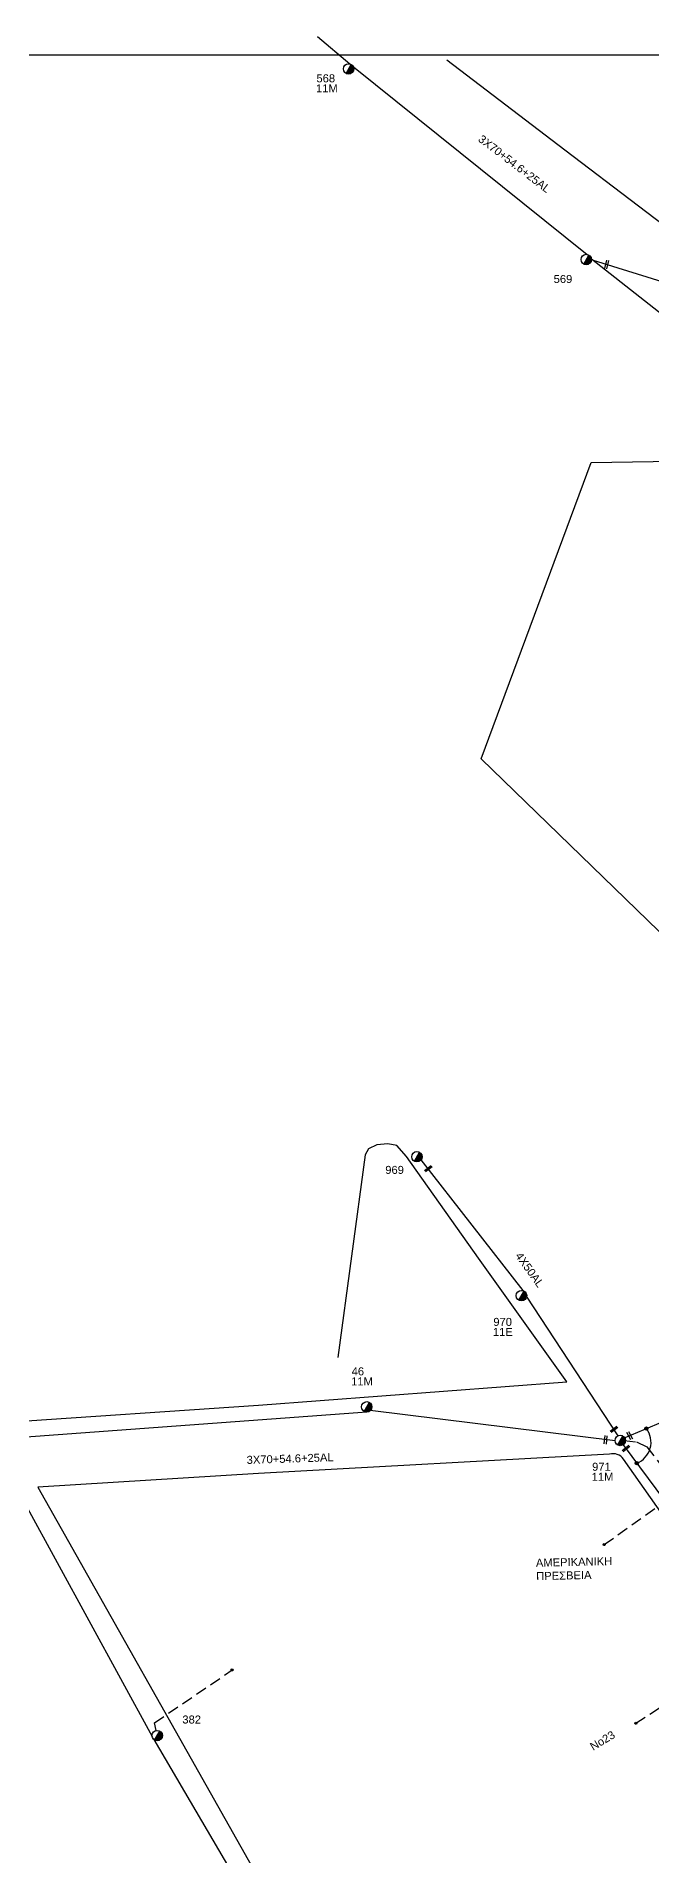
# Model space of a CAD drawing. Header units: millimetres. Extents: x 912 to 3023, y 735 to 1796.
# Drawn here: x 1119.6 to 1258.1, y 1375.5 to 1784.8 of the extents above; entities that cross this region are included whole.
import ezdxf

# ---------------------------------------------------------------- set-up
doc = ezdxf.new("R2010")
doc.units = ezdxf.units.MM
doc.linetypes.add('DASHED', pattern=[19.05, 12.7, -6.35])
for name, color, linetype in [('Άγνωστα', 7, 'Continuous'), ('Γέφυρες Εναέριου Δικτύου', 7, 'Continuous'), ('Γυμνά εναέρια ΧΤ (3Φ)   4x50AL', 7, 'Continuous'), ('Επιγραφές - Σχήματα', 7, 'Continuous'), ('Μηχανική τομή', 7, 'Continuous'), ('Στύλος ΦΜ', 7, 'Continuous'), ('Στύλος ΦΜ @ 1', 7, 'Continuous'), ('Συνδέσεις', 7, 'Continuous'), ('Συνεστραμμένα ΧΤ   3x70+54.6+25 AL', 7, 'SYN_LINE'), ('Υπόβαθρο ΔΕΗ', 7, 'Continuous'), ('Υπόγεια καλώδια Δικτύου ΧΤ και Παρ. ΧΤ - 3X150+70 AL', 7, 'DASHED'), ('Υπόγεια καλώδια Παροχών ΧΤ   4x50AL', 7, 'DASHED')]:
    doc.layers.add(name, color=color, linetype=linetype)
doc.styles.get("Standard").update_dxf_attribs({"font": 'ARIAL.TTF'})
doc.linetypes.add('SYN_LINE', pattern='A,0.5,-0.0001,["/\\/\\/\\/",Standard,S=0.1,R=0,X=0,Y=-0.05],-0.25', length=0.7501)

# ---------------------------------------------------------------- blocks, each defined once
blk = doc.blocks.new('ΥΠΑΡΧΩΝ ΤΣΙΜΕΝΤΕΝΙΟΣ ΣΤΥΛΟΣ')
at = {"layer": 'Στύλος ΦΜ'}
blk.add_hatch(color=7, dxfattribs=at).paths.add_polyline_path([(-1.29, -2.28, 0.574793), (2.62, 0, 0.268822), (1.3, 2.27)])
at = {"layer": 'Στύλος ΦΜ', "color": 7}
blk.add_line((-1.29, -2.28), (1.3, 2.27), dxfattribs=at)
blk.add_circle((0, 0), 2.62, dxfattribs=at)
at = {"layer": 'Στύλος ΦΜ', "flags": 4}
for tag, p in [('ΑΡΙΘΜΟΣ', (-4.68, 8.05)), ('ΤΥΠΟΣ', (-4.91, 3.03))]:
    blk.add_attdef(tag, p, '', height=4, dxfattribs=at)
blk = doc.blocks.new('ΜΗΧΑΝΙΚΗ ΤΟΜΗ')
at = {"layer": 'Μηχανική τομή', "ltscale": 40}
for p, q in [((-1.89, 0.78), (1.89, 0.78)), ((1.89, 0), (-1.89, 0))]:
    blk.add_line(p, q, dxfattribs=at)
blk = doc.blocks.new('_ΣΥΝΔΕΣΗ')
at = {"layer": 'Συνδέσεις', "linetype": 'SYN_LINE', "ltscale": 40}
blk.add_hatch(color=256, dxfattribs=at).paths.add_polyline_path([(0.5, -0.01, 1), (-0.5, -0.01, 1)])
at = {"layer": 'Συνδέσεις'}
blk.add_circle((0, -0.01), 0.5, dxfattribs=at)

msp = doc.modelspace()

# ---------------------------------------------------------------- linework, layer by layer
at = {"layer": 'Άγνωστα', "color": 85, "linetype": 'DASHED', "ltscale": 0.2}
msp.add_lwpolyline([(1251.93, 1468.9), (1254.69, 1468.61), (1257.04, 1467.49), (1262.51, 1460.4)], dxfattribs=at)
at = {"layer": 'Άγνωστα', "color": 27, "linetype": 'DASHED', "ltscale": 0.2}
msp.add_lwpolyline([(1146.55, 1403.67), (1146.19, 1405.39), (1163.65, 1417.29)], dxfattribs=at)
at = {"layer": 'Γέφυρες Εναέριου Δικτύου'}
msp.add_arc((1252.89, 1468.53), 5.07, 291.528, 37.3144, dxfattribs=at)
at = {"layer": 'Γυμνά εναέρια ΧΤ (3Φ)   4x50AL', "color": 7}
for points in [[(1229.15, 1502.63), (1206.25, 1532.1)], [(1250.57, 1470), (1229.96, 1501.37)]]:
    msp.add_lwpolyline(points, dxfattribs=at)
at = {"layer": 'Επιγραφές - Σχήματα'}
msp.add_lwpolyline([(917.41, 770.73), (2916.72, 770.73), (2916.72, 1780.64), (917.41, 1780.64)], close=True, dxfattribs=at)
at = {"layer": 'Συνεστραμμένα ΧΤ   3x70+54.6+25 AL', "color": 30, "ltscale": 20}
for points in [[(1182.85, 1784.83), (1190.2, 1778.64)], [(1190.98, 1777.97), (1243.56, 1735.78)], [(1244.55, 1734.75), (1294.39, 1695.61)], [(1244.9, 1734.48), (1280.2, 1723.51)]]:
    msp.add_lwpolyline(points, dxfattribs=at)
at = {"layer": 'Συνεστραμμένα ΧΤ   3x70+54.6+25 AL', "color": 85, "ltscale": 20}
for points in [[(1303.4, 1491.13), (1252.03, 1469.55)], [(1193.99, 1475.32), (1111.15, 1469.21)], [(1249.86, 1468.81), (1194.77, 1475.63)], [(1251.69, 1467.95), (1273.97, 1437.93)]]:
    msp.add_lwpolyline(points, dxfattribs=at)
at = {"layer": 'Συνεστραμμένα ΧΤ   3x70+54.6+25 AL', "color": 27, "ltscale": 20}
for points in [[(1109.97, 1467.54), (1145.65, 1402.3)], [(1146.06, 1401.61), (1183.37, 1338.06)]]:
    msp.add_lwpolyline(points, dxfattribs=at)
at = {"layer": 'Υπόβαθρο ΔΕΗ'}
for points in [[(1212.03, 1779.53), (1238.56, 1759.3), (1271.73, 1734.12), (1323.12, 1695.67), (1338.98, 1684.48), (1343.92, 1684.12), (1349.12, 1684.66), (1353.25, 1687.98), (1359.89, 1696.41), (1396.03, 1744.35), (1425.06, 1782.99)], [(1219.71, 1622.3), (1244.45, 1688.93), (1295.7, 1689.79), (1378.73, 1626.46), (1380.74, 1624.67), (1381.84, 1622.58), (1382.54, 1620.27), (1382.07, 1617.25), (1380.89, 1615.27), (1378.66, 1612.34), (1321.78, 1537.08), (1319.83, 1535.9), (1316.05, 1535.25), (1311.82, 1535.37), (1308.79, 1536.47), (1305.09, 1539.48), (1269.71, 1573.81), (1219.71, 1622.3)], [(1093.66, 1509.26), (1111.9, 1472.98), (1169.63, 1476.87), (1238.98, 1482.1), (1219.13, 1509.97), (1202.9, 1532.83), (1200.76, 1535.32), (1198.73, 1535.67), (1196.24, 1535.44), (1194.39, 1534.51), (1193.58, 1533.18), (1187.49, 1487.62)]]:
    msp.add_lwpolyline(points, dxfattribs=at)
msp.add_lwpolyline([(1226.2, 1286.98), (1226.2, 1286.98), (1328, 1342.12, 0.303533), (1333.08, 1351.77), (1290.53, 1409.65), (1251.74, 1464.73, 0.315464), (1248.65, 1465.84), (1169.61, 1461.49), (1119.91, 1458.42), (1214.59, 1290.73, 0.333652), (1226.2, 1286.98, 20.832284)], format="xyb", dxfattribs=at)
at = {"layer": 'Υπόγεια καλώδια Παροχών ΧΤ   4x50AL', "color": 85, "ltscale": 0.2}
for points in [[(1247.42, 1445.49), (1260.39, 1454.74), (1270.87, 1440.56), (1274.22, 1440.84), (1276.79, 1439.48), (1277.07, 1438.79)], [(1254.53, 1405.29), (1285.8, 1425.82)]]:
    msp.add_lwpolyline(points, dxfattribs=at)

# ---------------------------------------------------------------- block references
at = {"layer": 'Μηχανική τομή'}
for p, xscale, yscale, zscale, rotation in [((1248.15, 1733.47), 0.4999999999999633, 0.4999999999999633, 0.4999999999999633, 76.97382788897951), ((1207.95, 1529.92), 0.5000000000001574, 0.5000000000001574, 0.5000000000001574, 37.11602316656523), ((1247.91, 1469.05), 0.5000000000002833, 0.5000000000002833, 0.5000000000002833, 85.1185916183373), ((1249.73, 1471.27), 0.5000000000001574, 0.5000000000001574, 0.5000000000001574, 37.11602316656523), ((1253.33, 1470.1), 0.5000000000001625, 0.5000000000001625, 0.5000000000001625, 119.006759344745), ((1252.42, 1466.96), 0.5000000000001574, 0.5000000000001574, 0.5000000000001574, 37.11602316656523)]:
    msp.add_blockref('ΜΗΧΑΝΙΚΗ ΤΟΜΗ', p, dxfattribs=dict(at, xscale=xscale, yscale=yscale, zscale=zscale, rotation=rotation))
at = {"layer": 'Στύλος ΦΜ @ 1', "ltscale": 40}
ref = msp.add_blockref('ΥΠΑΡΧΩΝ ΤΣΙΜΕΝΤΕΝΙΟΣ ΣΤΥΛΟΣ', (1189.89, 1777.51), dxfattribs=dict(at, xscale=0.4499999999998181, yscale=0.4499999999998181, zscale=0.4499999999998181))
ref.add_attrib('ΤΥΠΟΣ', '11M', (1182.55, 1772.24), dxfattribs={"layer": 'Στύλος ΦΜ', "height": 1.8, "flags": 4})
ref.add_attrib('ΑΡΙΘΜΟΣ', '568', (1182.65, 1774.5), dxfattribs={"layer": 'Στύλος ΦΜ', "height": 1.8, "flags": 4})
ref = msp.add_blockref('ΥΠΑΡΧΩΝ ΤΣΙΜΕΝΤΕΝΙΟΣ ΣΤΥΛΟΣ', (1243.38, 1734.62), dxfattribs=dict(at, xscale=0.4499999999998181, yscale=0.4499999999998181, zscale=0.4499999999998181))
ref.add_attrib('ΤΥΠΟΣ', '569', (1236.04, 1729.35), dxfattribs={"layer": 'Στύλος ΦΜ', "height": 1.8, "flags": 4})
ref = msp.add_blockref('ΥΠΑΡΧΩΝ ΤΣΙΜΕΝΤΕΝΙΟΣ ΣΤΥΛΟΣ', (1205.27, 1532.76), dxfattribs=dict(at, xscale=0.4499999999998181, yscale=0.4499999999998181, zscale=0.4499999999998181))
ref.add_attrib('ΤΥΠΟΣ', '969', (1198.14, 1528.9), dxfattribs={"layer": 'Στύλος ΦΜ', "height": 1.8, "flags": 4})
ref = msp.add_blockref('ΥΠΑΡΧΩΝ ΤΣΙΜΕΝΤΕΝΙΟΣ ΣΤΥΛΟΣ', (1228.79, 1501.51), dxfattribs=dict(at, xscale=0.4499999999998181, yscale=0.4499999999998181, zscale=0.4499999999998181))
ref.add_attrib('ΤΥΠΟΣ', '11E', (1222.36, 1492.44), dxfattribs={"layer": 'Στύλος ΦΜ', "height": 1.8, "flags": 4})
ref.add_attrib('ΑΡΙΘΜΟΣ', '970', (1222.46, 1494.7), dxfattribs={"layer": 'Στύλος ΦΜ', "height": 1.8, "flags": 4})
ref = msp.add_blockref('ΥΠΑΡΧΩΝ ΤΣΙΜΕΝΤΕΝΙΟΣ ΣΤΥΛΟΣ', (1193.97, 1476.49), dxfattribs=dict(at, xscale=0.4499999999998181, yscale=0.4499999999998181, zscale=0.4499999999998181))
ref.add_attrib('ΤΥΠΟΣ', '11M', (1190.46, 1481.31), dxfattribs={"layer": 'Στύλος ΦΜ', "height": 1.8, "flags": 4})
ref.add_attrib('ΑΡΙΘΜΟΣ', '46', (1190.57, 1483.58), dxfattribs={"layer": 'Στύλος ΦΜ', "height": 1.8, "flags": 4})
ref = msp.add_blockref('ΥΠΑΡΧΩΝ ΤΣΙΜΕΝΤΕΝΙΟΣ ΣΤΥΛΟΣ', (1251.03, 1468.92), dxfattribs=dict(at, xscale=0.4499999999998181, yscale=0.4499999999998181, zscale=0.4499999999998181))
ref.add_attrib('ΤΥΠΟΣ', '11M', (1244.6, 1459.85), dxfattribs={"layer": 'Στύλος ΦΜ', "height": 1.8, "flags": 4})
ref.add_attrib('ΑΡΙΘΜΟΣ', '971', (1244.7, 1462.11), dxfattribs={"layer": 'Στύλος ΦΜ', "height": 1.8, "flags": 4})
ref = msp.add_blockref('ΥΠΑΡΧΩΝ ΤΣΙΜΕΝΤΕΝΙΟΣ ΣΤΥΛΟΣ', (1146.81, 1402.52), dxfattribs=dict(at, xscale=0.4499999999998181, yscale=0.4499999999998181, zscale=0.4499999999998181))
ref.add_attrib('ΤΥΠΟΣ', '382', (1152.47, 1405.24), dxfattribs={"layer": 'Στύλος ΦΜ', "height": 1.8, "flags": 4})
at = {"layer": 'Συνδέσεις'}
for p, xscale, yscale, zscale in [((1256.92, 1471.61), 0.7137409986061013, 0.7137409986061013, 0.7137409986061013), ((1254.75, 1463.83), 0.7137409986061013, 0.7137409986061013, 0.7137409986061013), ((1247.42, 1445.49), 0.4499999999998181, 0.4499999999998181, 0.4499999999998181), ((1163.65, 1417.29), 0.4499999999998181, 0.4499999999998181, 0.4499999999998181), ((1254.53, 1405.29), 0.4499999999998181, 0.4499999999998181, 0.4499999999998181)]:
    msp.add_blockref('_ΣΥΝΔΕΣΗ', p, dxfattribs=dict(at, xscale=xscale, yscale=yscale, zscale=zscale))

# ---------------------------------------------------------------- texts
at = {"layer": 'Γυμνά εναέρια ΧΤ (3Φ)   4x50AL', "color": 7, "insert": (1228.78, 1511.5), "char_height": 1.8, "width": 168.3718, "attachment_point": 1, "rotation": 305.4828}
msp.add_mtext('4X50AL', dxfattribs=at)
at = {"layer": 'Συνεστραμμένα ΧΤ   3x70+54.6+25 AL', "color": 7, "char_height": 1.8, "width": 168.3718, "attachment_point": 1}
for insert, rotation in [((1219.99, 1762.82), 322.6187), ((1166.91, 1465.44), 1.8168)]:
    msp.add_mtext('3X70+54.6+25AL', dxfattribs=dict(at, insert=insert, rotation=rotation))
at = {"layer": 'Υπόγεια καλώδια Δικτύου ΧΤ και Παρ. ΧΤ - 3X150+70 AL', "color": 7, "char_height": 1.8, "width": 168.3718, "attachment_point": 1}
for s, insert, rotation in [('ΑΜΕΡΙΚΑΝΙΚΗ\\PΠΡΕΣΒΕΙΑ', (1232.02, 1442.29), 1.3293), ('No23', (1243.99, 1400.63), 31.069)]:
    msp.add_mtext(s, dxfattribs=dict(at, insert=insert, rotation=rotation))

doc.saveas('drawing.dxf')
